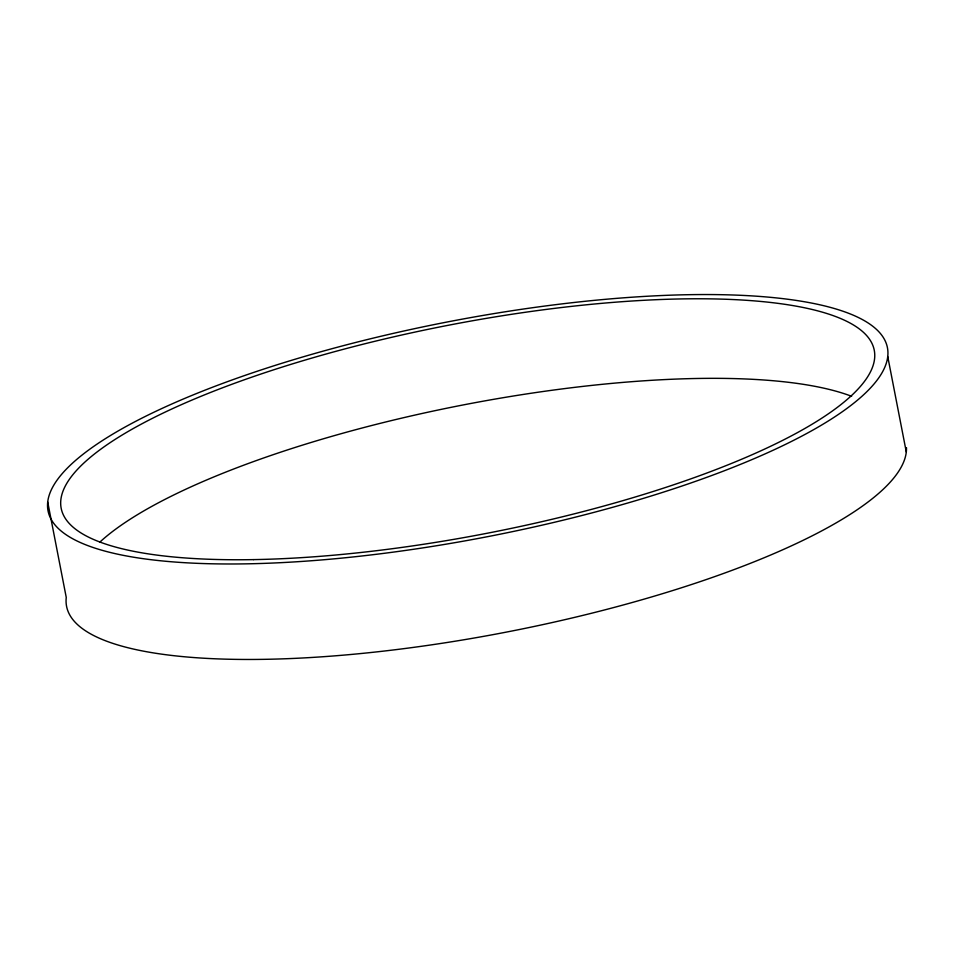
<?xml version="1.0" encoding="UTF-8"?>
<svg xmlns="http://www.w3.org/2000/svg" width="954" height="954" viewBox="0 0 954 954"><rect width="100%" height="100%" fill="white"/><g stroke="black" fill="none" stroke-linecap="round" stroke-linejoin="round"><path stroke-width="1.43" d="M887.745 356.546A427.559 109.221 -11 0 1 246.549 563.838A427.559 109.221 -11 0 1 268.873 367.409A427.559 109.221 -11 0 1 887.745 356.546L906.3 452.017M47.7 501.983L66.255 597.454A427.559 109.221 -11 0 0 481.591 636.712A427.559 109.221 -11 0 0 906.479 447.653M99.681 542.266A414.143 105.787 -11 0 1 463.382 404.901A414.143 105.787 -11 0 1 851.612 396.292M253.49 559.616A414.143 105.787 -11 0 0 874.568 358.823A414.143 105.787 -11 0 0 275.11 369.353A414.143 105.787 -11 0 0 253.49 559.616"/></g></svg>
